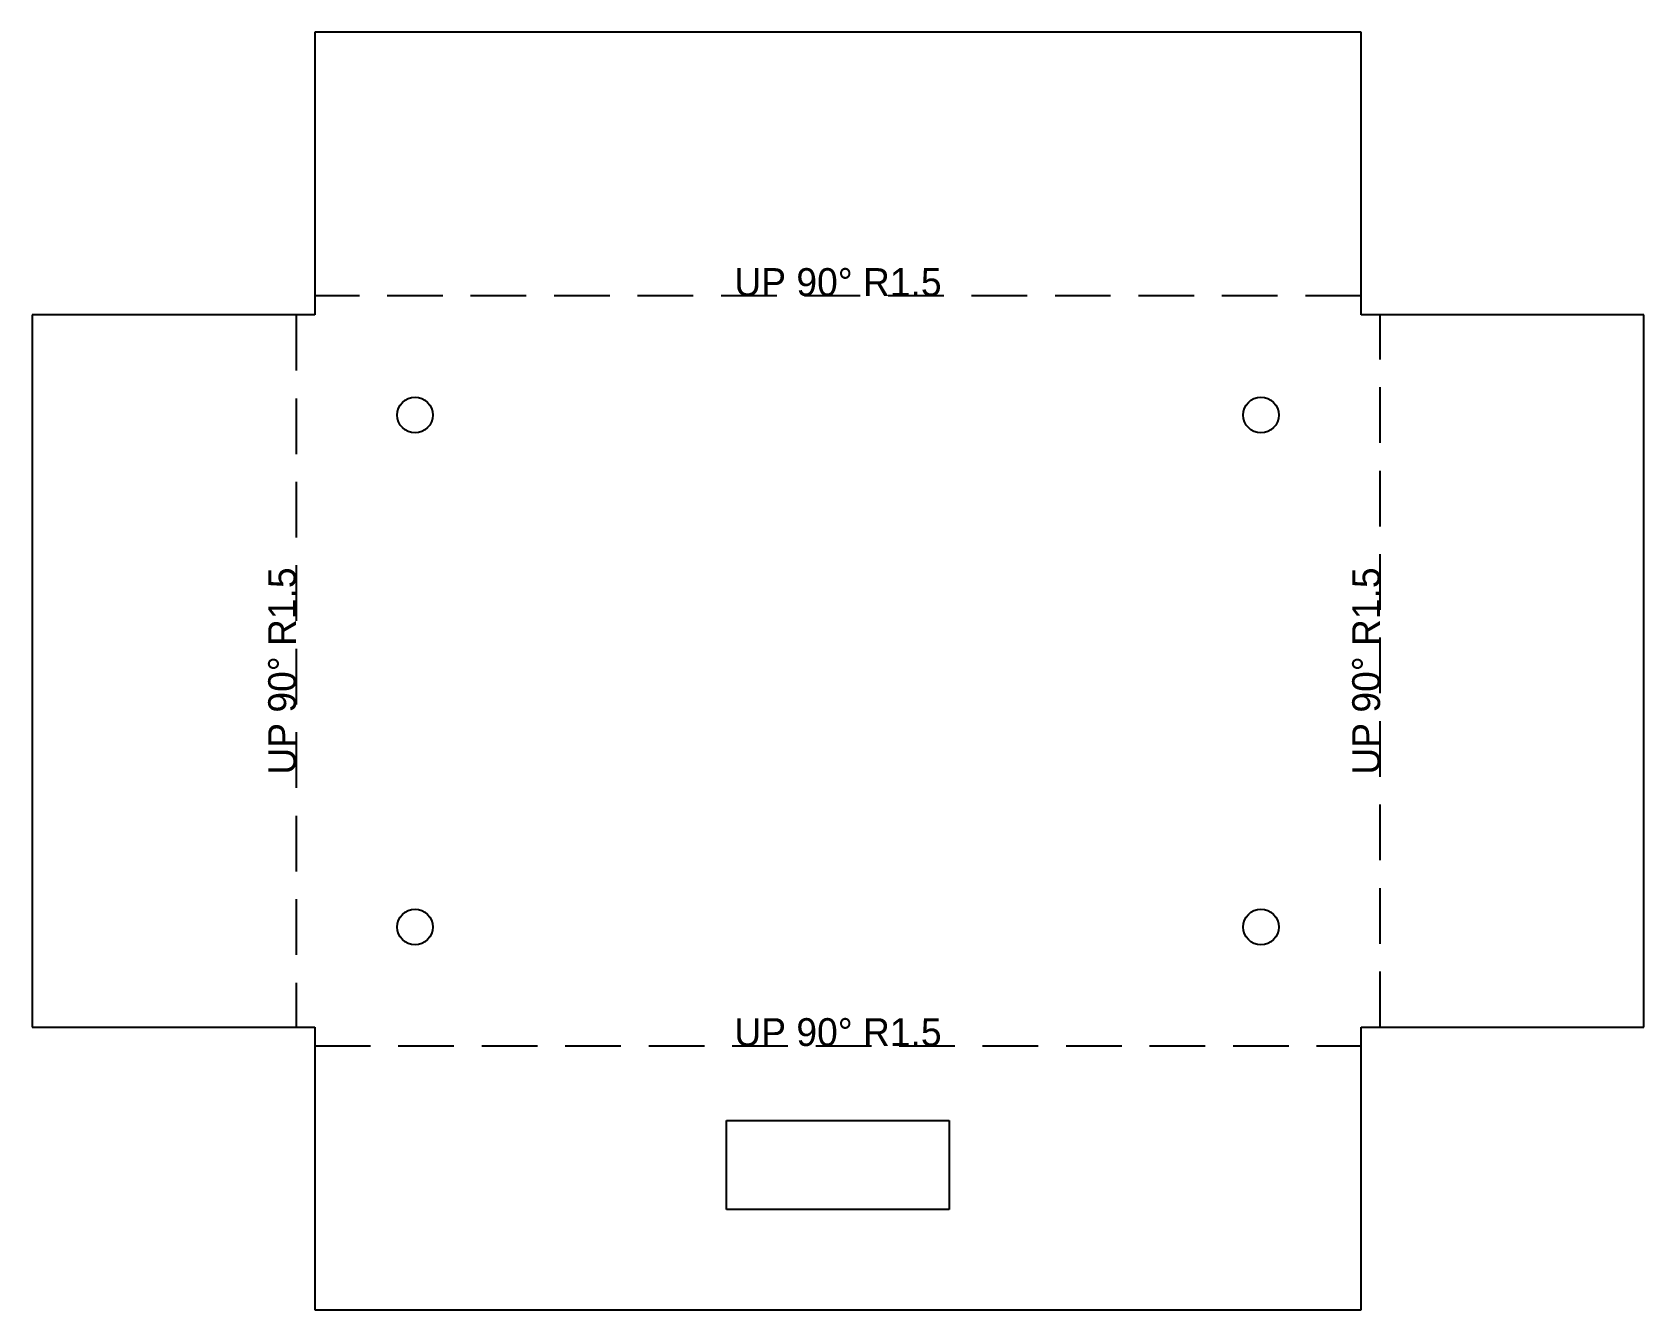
# Model space of a CAD drawing. Header units: millimetres. Extents: x 0 to 145, y 0 to 115.
import ezdxf
from ezdxf.enums import TextEntityAlignment as Align

# ---------------------------------------------------------------- set-up
doc = ezdxf.new("R2010")
doc.units = ezdxf.units.MM
doc.linetypes.add('DASHED', pattern=[7.5, 5, -2.5])
for name, color, linetype in [('BEND_NOTES', 2, 'Continuous'), ('BEND_UP', 3, 'DASHED'), ('OUTLINE', 7, 'Continuous')]:
    doc.layers.add(name, color=color, linetype=linetype)

msp = doc.modelspace()

# ---------------------------------------------------------------- linework, layer by layer
at = {"layer": 'BEND_UP'}
for p, q in [((119.39, 91.09), (25.39, 91.09)), ((23.7, 89.39), (23.7, 25.39)), ((121.09, 25.39), (121.09, 89.39)), ((25.39, 23.7), (119.39, 23.7))]:
    msp.add_line(p, q, dxfattribs=at)
at = {"layer": 'OUTLINE'}
for p, q in [((119.39, 114.79), (25.39, 114.79)), ((25.39, 114.79), (25.39, 89.39)), ((119.39, 89.39), (119.39, 114.79)), ((25.39, 89.39), (0, 89.39)), ((0, 89.39), (0, 25.39)), ((144.79, 89.39), (119.39, 89.39)), ((144.79, 25.39), (144.79, 89.39)), ((0, 25.39), (25.39, 25.39)), ((25.39, 25.39), (25.39, 0)), ((119.39, 0), (119.39, 25.39)), ((119.39, 25.39), (144.79, 25.39)), ((62.39, 9), (62.39, 17)), ((62.39, 17), (82.39, 17)), ((82.39, 17), (82.39, 9)), ((82.39, 9), (62.39, 9)), ((25.39, 0), (119.39, 0))]:
    msp.add_line(p, q, dxfattribs=at)
for centre in [(34.39, 80.39), (110.39, 80.39), (34.39, 34.39), (110.39, 34.39)]:
    msp.add_circle(centre, 1.6, dxfattribs=at)

# ---------------------------------------------------------------- texts
at = {"layer": 'BEND_NOTES'}
for p in [(72.39, 91.09), (72.39, 23.7)]:
    msp.add_text('UP 90%%d R1.5', height=2.5, dxfattribs=at).set_placement(p, align=Align.CENTER)
for p in [(23.7, 57.39), (121.09, 57.39)]:
    msp.add_text('UP 90%%d R1.5', height=2.5, rotation=90, dxfattribs=at).set_placement(p, align=Align.CENTER)

doc.saveas('drawing.dxf')
